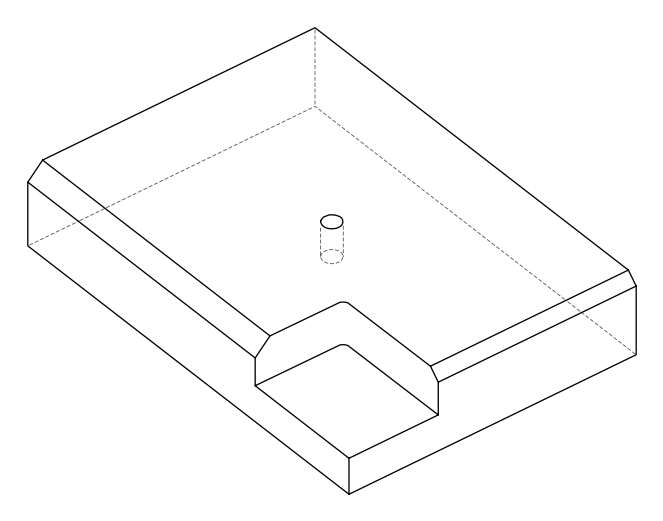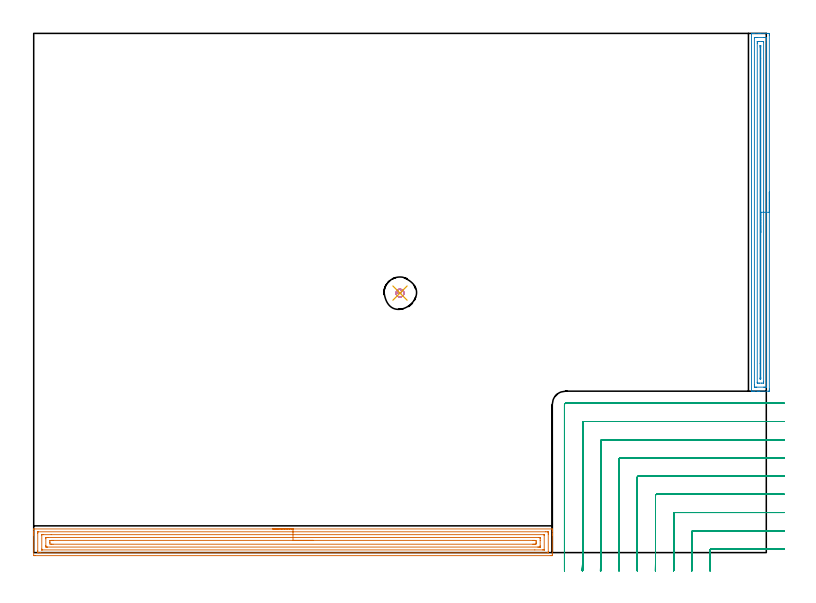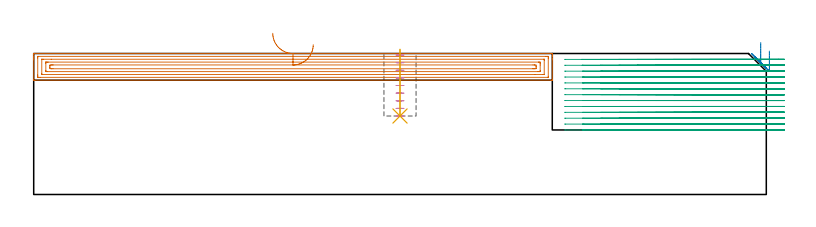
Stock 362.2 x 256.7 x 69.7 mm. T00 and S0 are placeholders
(PLAN: 5 operations, 2 tool changes, 48.2 min)
(1 AREA_MILL | FG_CHAMFER_SURFACE | UGT0205_001 | 10.52 min | 22933 mm3)
(2 AREA_MILL_1 | FG_CHAMFER_SURFACE_1 | UGT0205_001 | 5.82 min | 7057 mm3)
(3 MILL_CORNER_NOTCH_RECTANGULAR | CORNER_NOTCH_RECTANGULAR | NXT0201_011 | Follow Part, ap 3, ae 75% | 31.06 min | 317998 mm3)
(4 MILL_BLIND_HOLE_FROM_SOLID_MATERIAL | STEP1POCKET | NXT0201_011 | Spiral | 0.69 min | 6139 mm3)
(5 BORE_BLIND_HOLE | STEP1POCKET | UGT0332_074 | 0.13 min | 0 mm3)
(TOOL UGT0205_001 | Chamfer Mill 20 x 3 x 45 deg. | D20 FL50 Z2)
(TOOL NXT0201_011 | ENDMILL 12mm [2P460-1200-NA 1630] | D12 FL38 Z6)
(TOOL UGT0332_074 | 15.8 mm Rough Boring Bar | D15.8)
(OP 1 AREA_MILL)
G17 G21 G94 G90
T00 M6
G54
G17 G0 G90 X118.2 Y11.7 S1061 M3
G43 Z79.7 H0
G94 G1 X118.238 Z78.828 F250.
X118.352 Z77.963
X118.541 Z77.112
X118.803 Z76.28
X119.137 Z75.474
X119.54 Z74.7
X120.008 Z73.964
X120.54 Z73.272
X121.129 Z72.629
X121.772 Z72.04
X122.464 Z71.508
X123.2 Z71.04
X123.974 Z70.637
X124.78 Z70.303
X125.612 Z70.041
X126.464 Z69.852
X127.328 Z69.738
X128.2 Z69.7
X256.243
X256.39 Y11.694 Z69.693
X256.4 Y11.392 Z69.392
Y11.002 Z69.001
Y10.383 Z68.377
Y9.192 Z67.189
Y8.622 Z66.616
Y-1.063 Z56.934
X256.397 Y-1.351 Z56.646
X256.39 Y-1.492 Z56.505
X256.247 Y-1.499 Z56.499
X255.797 Y-1.5 Z56.5
X0.603
X0.149 Y-1.495 Z56.503
X0.01 Y-1.492 Z56.506
X0. Y-1.348 Z56.649
Y8.622 Z66.616
Y9.192 Z67.189
Y9.502 Z67.498
Y10.073 Z68.069
Y10.383 Z68.377
X0.001 Y11.393 Z69.393
X0.01 Y11.694 Z69.693
X0.157 Y11.7 Z69.7
X128.2
Y10.286 Z68.286
X253.218
X254.012 Y10.285 Z68.285
X254.112 Y10.284 Z68.284
X254.368 Y10.279 Z68.279
X254.39 Y10.196 Z68.196
X254.396 Y10.003 Z68.003
X254.399 Y9.502 Z67.502
X254.4 Y9.12 Z67.12
X254.399 Y0.317 Z58.317
X254.39 Y-0.066 Z57.934
X254.388 Y-0.08 Z57.92
X254.383 Y-0.082 Z57.918
X254.36 Y-0.084 Z57.916
X254.31 Y-0.085 Z57.915
X254.211 Y-0.086 Z57.914
X3.182
X2.388 Y-0.085 Z57.915
X2.288 Y-0.084 Z57.916
X2.032 Y-0.079 Z57.921
X2.01 Y0.004 Z58.004
X2.004 Y0.197 Z58.197
X2.001 Y0.698 Z58.698
X2. Y1.08 Z59.08
Y9.502 Z67.502
X2.001 Y9.883 Z67.883
X2.01 Y10.266 Z68.266
X2.012 Y10.28 Z68.28
X2.017 Y10.282 Z68.282
X2.04 Y10.284 Z68.284
X2.09 Y10.285 Z68.285
X2.189 Y10.286 Z68.286
X128.2
Y8.872 Z66.872
X252.228 Y8.871 Z66.871
X252.312 Y8.869 Z66.869
X252.378 Y8.866 Z66.866
X252.39 Y8.864 Z66.864
X252.394 Y8.84 Z66.84
X252.397 Y8.792 Z66.792
X252.399 Y8.622 Z66.622
X252.4 Y8.452 Z66.452
X252.399 Y1.41 Z59.41
X252.394 Y1.352 Z59.352
X252.39 Y1.336 Z59.336
X252.383 Y1.334 Z59.334
X252.354 Y1.331 Z59.331
X252.228 Y1.33 Z59.33
X251.589 Y1.329 Z59.329
X247.755
X4.172
X4.088 Y1.331 Z59.331
X4.022 Y1.334 Z59.334
X4.01 Y1.336 Z59.336
X4.006 Y1.36 Z59.36
X4.003 Y1.408 Z59.408
X4.001 Y1.578 Z59.578
X4. Y1.748 Z59.748
X4.001 Y8.79 Z66.79
X4.006 Y8.848 Z66.848
X4.01 Y8.864 Z66.864
X4.017 Y8.866 Z66.866
X4.046 Y8.869 Z66.869
X4.172 Y8.87 Z66.87
X4.811 Y8.871 Z66.871
X8.667
X128.2 Y8.872 Z66.872
Y7.457 Z65.457
X249.551
X249.84 Y7.456 Z65.456
X250.279 Y7.452 Z65.452
X250.373 Y7.45 Z65.45
X250.39 Y7.285 Z65.285
X250.399 Y6.904 Z64.904
X250.4 Y6.861 Z64.861
Y6.023 Z64.023
Y3.339 Z61.339
X250.398 Y2.92 Z60.92
X250.394 Y2.816 Z60.816
X250.39 Y2.765 Z60.765
X250.384 Y2.749 Z60.749
X250.356 Y2.748 Z60.748
X250.153 Y2.745 Z60.745
X249.551 Y2.743 Z60.743
X249.263
X6.849
X6.56 Y2.744 Z60.744
X6.121 Y2.748 Z60.748
X6.027 Y2.75 Z60.75
X6.01 Y2.915 Z60.915
X6.001 Y3.296 Z61.296
X6. Y3.339 Z61.339
Y6.861 Z64.861
X6.002 Y7.28 Z65.28
X6.006 Y7.384 Z65.384
X6.01 Y7.435 Z65.435
X6.016 Y7.451 Z65.451
X6.044 Y7.452 Z65.452
X6.247 Y7.455 Z65.455
X6.849 Y7.457 Z65.457
X7.137
X128.2
Y6.043 Z64.043
X246.874
X247.706 Y6.039 Z64.039
X247.766 Y6.036 Z64.036
X248.39 Y5.98 Z63.98
X248.398 Y5.357 Z63.357
X248.399 Y5.1 Z63.1
X248.396 Y4.478 Z62.478
X248.39 Y4.22 Z62.22
X247.823 Y4.163 Z62.163
X247.766 Y4.161 Z62.161
X246.937 Y4.157 Z62.157
X246.874
X9.526
X8.694 Y4.161 Z62.161
X8.634 Y4.164 Z62.164
X8.01 Y4.22 Z62.22
X8.002 Y4.843 Z62.843
X8.001 Y5.1 Z63.1
X8.004 Y5.722 Z63.722
X8.01 Y5.98 Z63.98
X8.577 Y6.037 Z64.037
X8.634 Y6.039 Z64.039
X9.463 Y6.043 Z64.043
X9.526
X128.2
X129.072 Z64.081
X129.936 Z64.195
X130.788 Z64.384
X131.62 Z64.646
X132.426 Z64.98
X133.2 Z65.383
X133.936 Z65.852
X134.628 Z66.383
X135.271 Z66.972
X135.86 Z67.615
X136.392 Z68.307
X136.86 Z69.043
X137.263 Z69.817
X137.597 Z70.623
X137.859 Z71.455
X138.048 Z72.307
X138.162 Z73.172
X138.2 Z74.043
G0 Z79.7
M5
M2
(OP 2 AREA_MILL_1)
G17 G21 G94 G90
T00 M6
G54
G17 G0 G90 X363.7 Y178.25 S1061 M3
G43 Z79.7 H0
Z70.9
G94 G1 Y178.212 Z70.028 F250.
Y178.098 Z69.164
Y177.909 Z68.312
Y177.647 Z67.48
Y177.313 Z66.674
Y176.91 Z65.9
Y176.442 Z65.164
Y175.91 Z64.472
Y175.321 Z63.829
Y174.678 Z63.24
Y173.986 Z62.708
Y173.25 Z62.24
Y172.476 Z61.837
Y171.67 Z61.503
Y170.838 Z61.241
Y169.986 Z61.052
Y169.122 Z60.938
Y168.25 Z60.9
Y80.846
X363.699 Y80.398 Z60.901
X363.695 Y79.959 Z60.903
X363.692 Y79.81 Z60.906
X363.262 Y79.8 Z61.335
X358.86 Z65.735
X358.279 Z66.318
X357.979 Z66.618
X356.218 Z68.376
X355.619 Z68.98
X355.338 Z69.261
X355.197 Y79.801 Z69.402
X354.906 Y79.81 Z69.693
X354.9 Y79.952 Z69.7
Y256.548
X354.906 Y256.69 Z69.693
X355.198 Y256.7 Z69.401
X355.619 Z68.98
X356.218 Z68.376
X358.279 Z66.318
X358.86 Z65.735
X359.298 Z65.298
X362.972 Z61.625
X363.262 Y256.697 Z61.335
X363.691 Y256.69 Z60.906
X363.695 Y256.541 Z60.903
X363.699 Y256.102 Z60.901
X363.7 Y255.659 Z60.9
Y168.25
X362.286 Z62.314
X362.285 Y81.983 Z62.315
X362.284 Y81.884 Z62.316
X362.282 Y81.835 Z62.318
X362.28 Y81.817 Z62.32
X362.254 Y81.81 Z62.346
X361.876 Y81.802 Z62.724
X361.501 Y81.801 Z63.099
X360.997 Y81.8 Z63.603
X357.475 Z67.125
X357.099 Y81.801 Z67.501
X356.592 Y81.803 Z68.009
X356.404 Y81.81 Z68.196
X356.321 Y81.828 Z68.279
X356.316 Y82.083 Z68.284
X356.315 Y82.182 Z68.285
X356.314 Y82.976 Z68.286
X356.315 Y254.517 Z68.285
X356.316 Y254.616 Z68.284
X356.318 Y254.665 Z68.282
X356.32 Y254.683 Z68.28
X356.346 Y254.69 Z68.254
X356.724 Y254.698 Z67.876
X357.099 Y254.699 Z67.501
X357.603 Y254.7 Z66.997
X361.125 Z63.475
X361.501 Y254.699 Z63.099
X362.008 Y254.697 Z62.592
X362.196 Y254.69 Z62.404
X362.279 Y254.672 Z62.321
X362.284 Y254.417 Z62.316
X362.285 Y254.318 Z62.315
X362.286 Y253.524 Z62.314
Y168.25
X360.872 Z63.728
X360.871 Y84.603 Z63.729
X360.869 Y83.965 Z63.731
X360.866 Y83.839 Z63.734
X360.865 Y83.815 Z63.735
X360.837 Y83.81 Z63.763
X360.781 Y83.803 Z63.819
X360.621 Y83.801 Z63.979
X359.903 Y83.8 Z64.697
X358.86 Z65.74
X358.142 Y83.801 Z66.458
X357.979 Y83.805 Z66.621
X357.817 Y83.81 Z66.783
X357.735 Y83.822 Z66.865
X357.732 Y83.881 Z66.868
X357.731 Y83.965 Z66.869
X357.729 Y84.219 Z66.871
Y251.897
X357.731 Y252.535 Z66.869
X357.734 Y252.661 Z66.866
X357.735 Y252.685 Z66.865
X357.763 Y252.69 Z66.837
X357.819 Y252.697 Z66.781
X357.979 Y252.699 Z66.621
X358.697 Y252.7 Z65.903
X359.74 Z64.86
X360.458 Y252.699 Z64.142
X360.621 Y252.695 Z63.979
X360.783 Y252.69 Z63.817
X360.865 Y252.678 Z63.735
X360.868 Y252.619 Z63.732
X360.869 Y252.535 Z63.731
X360.871 Y252.281 Z63.729
X360.872 Y168.25 Z63.728
X359.457 Z65.143
Y86.641
X359.456 Y86.322 Z65.144
X359.454 Y86.039 Z65.146
X359.45 Y85.877 Z65.15
X359.44 Y85.81 Z65.16
X359.397 Y85.807 Z65.203
X359.3 Y85.805 Z65.3
X359.203 Y85.807 Z65.397
X359.16 Y85.81 Z65.44
X359.15 Y85.878 Z65.45
X359.147 Y86.036 Z65.453
X359.144 Y86.353 Z65.456
X359.143 Y93.461 Z65.457
Y249.859
X359.144 Y250.145 Z65.456
X359.146 Y250.461 Z65.454
X359.15 Y250.622 Z65.45
X359.16 Y250.69 Z65.44
X359.203 Y250.693 Z65.397
X359.3 Y250.695 Z65.3
X359.397 Y250.693 Z65.203
X359.44 Y250.69 Z65.16
X359.45 Y250.622 Z65.15
X359.453 Y250.464 Z65.147
X359.456 Y250.146 Z65.144
X359.457 Y244.459 Z65.143
Y168.25
Y167.378 Z65.181
Y166.514 Z65.295
Y165.662 Z65.483
Y164.83 Z65.746
Y164.024 Z66.08
Y163.25 Z66.482
Y162.514 Z66.951
Y161.822 Z67.482
Y161.179 Z68.072
Y160.59 Z68.715
Y160.058 Z69.407
Y159.59 Z70.143
Y159.187 Z70.916
Y158.853 Z71.722
Y158.591 Z72.554
Y158.402 Z73.406
Y158.288 Z74.271
Y158.25 Z75.143
G0 Z79.7
M5
M2
(OP 3 MILL_CORNER_NOTCH_RECTANGULAR)
G17 G21 G94 G90
T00 M6
G54
G17 G0 G90 X371.2 Y1.805 S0 M3
G43 Z79.7 H1
Z66.792
G94 G1 X368.2 Y1.8 F250.
X368.072 F500.
X334.995
G3 X334.4 Y1.205 R0.6
G1 Y-4.472
G2 X334.384 Y-6. R72.
G1 X334.32 Y-8.999 F250.
G0 Z79.7
X371.2 Y10.806
Z66.792
G1 X368.2 Y10.8
X368.072 F500.
X325.995
G3 X325.4 Y10.205 R0.6
G1 Y-4.472
G2 X325.381 Y-6. R63.
G1 X325.309 Y-8.999 F250.
G0 Z79.7
X371.2 Y19.807
Z66.792
G1 X368.2 Y19.8
X368.072 F500.
X316.995
G3 X316.4 Y19.205 R0.6
G1 Y-4.472
G2 X316.378 Y-6. R54.
G1 X316.294 Y-8.999 F250.
G0 Z79.7
X371.2 Y28.809
Z66.792
G1 X368.2 Y28.8
X368.072 F500.
X307.995
G3 X307.4 Y28.204 R0.6
G1 Y-4.472
G2 X307.374 Y-6. R45.
G1 X307.272 Y-8.998 F250.
G0 Z79.7
X371.2 Y37.811
Z66.792
G1 X368.2 Y37.8
X368.072 F500.
X298.996
G3 X298.4 Y37.204 R0.6
G1 Y-4.472
G2 X298.368 Y-6. R36.
G1 X298.24 Y-8.997 F250.
G0 Z79.7
X371.2 Y46.815
Z66.792
G1 X368.2 Y46.8
X368.072 F500.
X289.996
G3 X289.4 Y46.204 R0.6
G1 Y-4.472
G2 X289.357 Y-6. R27.
G1 X289.187 Y-8.995 F250.
G0 Z79.7
X371.2 Y55.822
Z66.792
G1 X368.2 Y55.8
X368.072 F500.
X280.996
G3 X280.4 Y55.204 R0.6
G1 Y-4.472
G2 X280.335 Y-6. R18.
G1 X280.08 Y-8.989 F250.
G0 Z79.7
X371.2 Y64.844
Z66.792
G1 X368.2 Y64.801
X368.072 Y64.8 F500.
X271.996
G3 X271.4 Y64.204 R0.6
G1 Y-4.472
G2 X271.269 Y-6. R9.
G1 X270.76 Y-8.956 F250.
G0 Z79.7
X371.072 Y73.8
Z66.792
G1 X368.072
X262.997 F500.
G3 X262.4 Y73.203 R0.6
G1 Y-4.472
Y-7.472 F250.
G0 Z79.7
X371.2 Y1.8
Z63.885
G1 X368.2
X334.995 F500.
G3 X334.4 Y1.205 R0.6
G1 Y-5.334
G2 X334.397 Y-6. R72.
G1 X334.369 Y-9. F250.
G0 Z79.7
X371.2 Y10.8
Z63.885
G1 X368.2
X325.995 F500.
G3 X325.4 Y10.205 R0.6
G1 Y-5.334
G2 X325.396 Y-6. R63.
G1 X325.365 Y-9. F250.
G0 Z79.7
X371.2 Y19.8
Z63.885
G1 X368.2
X316.995 F500.
G3 X316.4 Y19.205 R0.6
G1 Y-5.334
G2 X316.396 Y-6. R54.
G1 X316.359 Y-9. F250.
G0 Z79.7
X371.2 Y28.8
Z63.885
G1 X368.2
X307.995 F500.
G3 X307.4 Y28.205 R0.6
G1 Y-5.334
G2 X307.395 Y-6. R45.
G1 X307.351 Y-9. F250.
G0 Z79.7
X371.2 Y37.8
Z63.885
G1 X368.2
X298.996 F500.
G3 X298.4 Y37.204 R0.6
G1 Y-5.334
G2 X298.394 Y-6. R36.
G1 X298.338 Y-8.999 F250.
G0 Z79.7
X371.2 Y46.8
Z63.885
G1 X368.2
X289.996 F500.
G3 X289.4 Y46.204 R0.6
G1 Y-5.334
G2 X289.392 Y-6. R27.
G1 X289.318 Y-8.999 F250.
G0 Z79.7
X371.2 Y55.8
Z63.885
G1 X368.2
X280.996 F500.
G3 X280.4 Y55.204 R0.6
G1 Y-5.334
G2 X280.388 Y-6. R18.
G1 X280.277 Y-8.998 F250.
G0 Z79.7
X371.2 Y64.8
Z63.885
G1 X368.2
X271.996 F500.
G3 X271.4 Y64.204 R0.6
G1 Y-5.334
G2 X271.375 Y-6. R9.
G1 X271.153 Y-8.992 F250.
G0 Z79.7
X371.2 Y73.8
Z63.885
G1 X368.2
X262.997 F500.
G3 X262.4 Y73.203 R0.6
G1 Y-5.334
Y-8.334 F250.
G0 Z79.7
X371.2 Y1.8
Z60.977
G1 X368.2
X334.995 F500.
G3 X334.4 Y1.205 R0.6
G1 Y-6.
Y-9. F250.
G0 Z79.7
X371.2 Y10.8
Z60.977
G1 X368.2
X325.995 F500.
G3 X325.4 Y10.205 R0.6
G1 Y-6.
Y-9. F250.
G0 Z79.7
X371.2 Y19.8
Z60.977
G1 X368.2
X316.995 F500.
G3 X316.4 Y19.205 R0.6
G1 Y-6.
Y-9. F250.
G0 Z79.7
X371.2 Y28.8
Z60.977
G1 X368.2
X307.995 F500.
G3 X307.4 Y28.205 R0.6
G1 Y-6.
Y-9. F250.
G0 Z79.7
X371.2 Y37.8
Z60.977
G1 X368.2
X298.996 F500.
G3 X298.4 Y37.204 R0.6
G1 Y-6.
Y-9. F250.
G0 Z79.7
X371.2 Y46.8
Z60.977
G1 X368.2
X289.996 F500.
G3 X289.4 Y46.204 R0.6
G1 Y-6.
Y-9. F250.
G0 Z79.7
X371.2 Y55.8
Z60.977
G1 X368.2
X280.996 F500.
G3 X280.4 Y55.204 R0.6
G1 Y-6.
Y-9. F250.
G0 Z79.7
X371.2 Y64.8
Z60.977
G1 X368.2
X271.996 F500.
G3 X271.4 Y64.204 R0.6
G1 Y-6.
Y-9. F250.
G0 Z79.7
X371.2 Y73.8
Z60.977
G1 X368.2
X262.997 F500.
G3 X262.4 Y73.203 R0.6
G1 Y-6.
Y-9. F250.
G0 Z79.7
X371.2 Y1.8
Z58.069
G1 X368.2
X334.995 F500.
G3 X334.4 Y1.205 R0.6
G1 Y-6.
Y-9. F250.
G0 Z79.7
X371.2 Y10.8
Z58.069
G1 X368.2
X325.995 F500.
G3 X325.4 Y10.205 R0.6
G1 Y-6.
Y-9. F250.
G0 Z79.7
X371.2 Y19.8
Z58.069
G1 X368.2
X316.995 F500.
G3 X316.4 Y19.205 R0.6
G1 Y-6.
Y-9. F250.
G0 Z79.7
X371.2 Y28.8
Z58.069
G1 X368.2
X307.996 F500.
G3 X307.4 Y28.204 R0.6
G1 Y-6.
Y-9. F250.
G0 Z79.7
X371.2 Y37.8
Z58.069
G1 X368.2
X298.996 F500.
G3 X298.4 Y37.204 R0.6
G1 Y-6.
Y-9. F250.
G0 Z79.7
X371.2 Y46.8
Z58.069
G1 X368.2
X289.996 F500.
G3 X289.4 Y46.204 R0.6
G1 Y-6.
Y-9. F250.
G0 Z79.7
X371.2 Y55.8
Z58.069
G1 X368.2
X280.996 F500.
G3 X280.4 Y55.204 R0.6
G1 Y-6.
Y-9. F250.
G0 Z79.7
X371.2 Y64.8
Z58.069
G1 X368.2
X271.996 F500.
G3 X271.4 Y64.204 R0.6
G1 Y-6.
Y-9. F250.
G0 Z79.7
X371.2 Y73.8
Z58.069
G1 X368.2
X262.997 F500.
G3 X262.4 Y73.203 R0.6
G1 Y-6.
Y-9. F250.
G0 Z79.7
X371.2 Y1.8
Z55.161
G1 X368.2
X334.995 F500.
G3 X334.4 Y1.205 R0.6
G1 Y-6.
Y-9. F250.
G0 Z79.7
X371.2 Y10.8
Z55.161
G1 X368.2
X325.995 F500.
G3 X325.4 Y10.205 R0.6
G1 Y-6.
Y-9. F250.
G0 Z79.7
X371.2 Y19.8
Z55.161
G1 X368.2
X316.995 F500.
G3 X316.4 Y19.205 R0.6
G1 Y-6.
Y-9. F250.
G0 Z79.7
X371.2 Y28.8
Z55.161
G1 X368.2
X307.995 F500.
G3 X307.4 Y28.205 R0.6
G1 Y-6.
Y-9. F250.
G0 Z79.7
X371.2 Y37.8
Z55.161
G1 X368.2
X298.996 F500.
G3 X298.4 Y37.204 R0.6
G1 Y-6.
Y-9. F250.
G0 Z79.7
X371.2 Y46.8
Z55.161
G1 X368.2
X289.996 F500.
G3 X289.4 Y46.204 R0.6
G1 Y-6.
Y-9. F250.
G0 Z79.7
X371.2 Y55.8
Z55.161
G1 X368.2
X280.996 F500.
G3 X280.4 Y55.204 R0.6
G1 Y-6.
Y-9. F250.
G0 Z79.7
X371.2 Y64.8
Z55.161
G1 X368.2
X271.996 F500.
G3 X271.4 Y64.204 R0.6
G1 Y-6.
Y-9. F250.
G0 Z79.7
X371.2 Y73.8
Z55.161
G1 X368.2
X262.997 F500.
G3 X262.4 Y73.203 R0.6
G1 Y-6.
Y-9. F250.
G0 Z79.7
X371.2 Y1.8
Z52.254
G1 X368.2
X334.995 F500.
G3 X334.4 Y1.205 R0.6
G1 Y-6.
Y-9. F250.
G0 Z79.7
X371.2 Y10.8
Z52.254
G1 X368.2
X325.995 F500.
G3 X325.4 Y10.205 R0.6
G1 Y-6.
Y-9. F250.
G0 Z79.7
X371.2 Y19.8
Z52.254
G1 X368.2
X316.995 F500.
G3 X316.4 Y19.205 R0.6
G1 Y-6.
Y-9. F250.
G0 Z79.7
X371.2 Y28.8
Z52.254
G1 X368.2
X307.995 F500.
G3 X307.4 Y28.205 R0.6
G1 Y-6.
Y-9. F250.
G0 Z79.7
X371.2 Y37.8
Z52.254
G1 X368.2
X298.996 F500.
G3 X298.4 Y37.204 R0.6
G1 Y-6.
Y-9. F250.
G0 Z79.7
X371.2 Y46.8
Z52.254
G1 X368.2
X289.996 F500.
G3 X289.4 Y46.204 R0.6
G1 Y-6.
Y-9. F250.
G0 Z79.7
X371.2 Y55.8
Z52.254
G1 X368.2
X280.996 F500.
G3 X280.4 Y55.204 R0.6
G1 Y-6.
Y-9. F250.
G0 Z79.7
X371.2 Y64.8
Z52.254
G1 X368.2
X271.996 F500.
G3 X271.4 Y64.204 R0.6
G1 Y-6.
Y-9. F250.
G0 Z79.7
X371.2 Y73.8
Z52.254
G1 X368.2
X262.997 F500.
G3 X262.4 Y73.203 R0.6
G1 Y-6.
Y-9. F250.
G0 Z79.7
X371.2 Y1.8
Z49.346
G1 X368.2
X334.995 F500.
G3 X334.4 Y1.205 R0.6
G1 Y-6.
Y-9. F250.
G0 Z79.7
X371.2 Y10.8
Z49.346
G1 X368.2
X325.995 F500.
G3 X325.4 Y10.205 R0.6
G1 Y-6.
Y-9. F250.
G0 Z79.7
X371.2 Y19.8
Z49.346
G1 X368.2
X316.995 F500.
G3 X316.4 Y19.205 R0.6
G1 Y-6.
Y-9. F250.
G0 Z79.7
X371.2 Y28.8
Z49.346
G1 X368.2
X307.995 F500.
G3 X307.4 Y28.205 R0.6
G1 Y-6.
Y-9. F250.
G0 Z79.7
X371.2 Y37.8
Z49.346
G1 X368.2
X298.996 F500.
G3 X298.4 Y37.204 R0.6
G1 Y-6.
Y-9. F250.
G0 Z79.7
X371.2 Y46.8
Z49.346
G1 X368.2
X289.996 F500.
G3 X289.4 Y46.204 R0.6
G1 Y-6.
Y-9. F250.
G0 Z79.7
X371.2 Y55.8
Z49.346
G1 X368.2
X280.996 F500.
G3 X280.4 Y55.204 R0.6
G1 Y-6.
Y-9. F250.
G0 Z79.7
X371.2 Y64.8
Z49.346
G1 X368.2
X271.996 F500.
G3 X271.4 Y64.204 R0.6
G1 Y-6.
Y-9. F250.
G0 Z79.7
X371.2 Y73.8
Z49.346
G1 X368.2
X262.997 F500.
G3 X262.4 Y73.203 R0.6
G1 Y-6.
Y-9. F250.
G0 Z79.7
X371.2 Y1.8
Z46.438
G1 X368.2
X334.995 F500.
G3 X334.4 Y1.205 R0.6
G1 Y-6.
Y-9. F250.
G0 Z79.7
X371.2 Y10.8
Z46.438
G1 X368.2
X325.995 F500.
G3 X325.4 Y10.205 R0.6
G1 Y-6.
Y-9. F250.
G0 Z79.7
X371.2 Y19.8
Z46.438
G1 X368.2
X316.995 F500.
G3 X316.4 Y19.205 R0.6
G1 Y-6.
Y-9. F250.
G0 Z79.7
X371.2 Y28.8
Z46.438
G1 X368.2
X307.995 F500.
G3 X307.4 Y28.205 R0.6
G1 Y-6.
Y-9. F250.
G0 Z79.7
X371.2 Y37.8
Z46.438
G1 X368.2
X298.996 F500.
G3 X298.4 Y37.204 R0.6
G1 Y-6.
Y-9. F250.
G0 Z79.7
X371.2 Y46.8
Z46.438
G1 X368.2
X289.996 F500.
G3 X289.4 Y46.204 R0.6
G1 Y-6.
Y-9. F250.
G0 Z79.7
X371.2 Y55.8
Z46.438
G1 X368.2
X280.996 F500.
G3 X280.4 Y55.204 R0.6
G1 Y-6.
Y-9. F250.
G0 Z79.7
X371.2 Y64.8
Z46.438
G1 X368.2
X271.996 F500.
G3 X271.4 Y64.204 R0.6
G1 Y-6.
Y-9. F250.
G0 Z79.7
X371.2 Y73.8
Z46.438
G1 X368.2
X262.997 F500.
G3 X262.4 Y73.203 R0.6
G1 Y-6.
Y-9. F250.
G0 Z79.7
X371.2 Y1.8
Z43.531
G1 X368.2
X334.995 F500.
G3 X334.4 Y1.205 R0.6
G1 Y-6.
Y-9. F250.
G0 Z79.7
X371.2 Y10.8
Z43.531
G1 X368.2
X325.995 F500.
G3 X325.4 Y10.205 R0.6
G1 Y-6.
Y-9. F250.
G0 Z79.7
X371.2 Y19.8
Z43.531
G1 X368.2
X316.995 F500.
G3 X316.4 Y19.205 R0.6
G1 Y-6.
Y-9. F250.
G0 Z79.7
X371.2 Y28.8
Z43.531
G1 X368.2
X307.995 F500.
G3 X307.4 Y28.205 R0.6
G1 Y-6.
Y-9. F250.
G0 Z79.7
X371.2 Y37.8
Z43.531
G1 X368.2
X298.996 F500.
G3 X298.4 Y37.204 R0.6
G1 Y-6.
Y-9. F250.
G0 Z79.7
X371.2 Y46.8
Z43.531
G1 X368.2
X289.996 F500.
G3 X289.4 Y46.204 R0.6
G1 Y-6.
Y-9. F250.
G0 Z79.7
X371.2 Y55.8
Z43.531
G1 X368.2
X280.996 F500.
G3 X280.4 Y55.204 R0.6
G1 Y-6.
Y-9. F250.
G0 Z79.7
X371.2 Y64.8
Z43.531
G1 X368.2
X271.996 F500.
G3 X271.4 Y64.204 R0.6
G1 Y-6.
Y-9. F250.
G0 Z79.7
X371.2 Y73.8
Z43.531
G1 X368.2
X262.997 F500.
G3 X262.4 Y73.203 R0.6
G1 Y-6.
Y-9. F250.
G0 Z79.7
X371.2 Y1.8
Z40.623
G1 X368.2
X334.995 F500.
G3 X334.4 Y1.205 R0.6
G1 Y-6.
Y-9. F250.
G0 Z79.7
X371.2 Y10.8
Z40.623
G1 X368.2
X325.995 F500.
G3 X325.4 Y10.205 R0.6
G1 Y-6.
Y-9. F250.
G0 Z79.7
X371.2 Y19.8
Z40.623
G1 X368.2
X316.995 F500.
G3 X316.4 Y19.205 R0.6
G1 Y-6.
Y-9. F250.
G0 Z79.7
X371.2 Y28.8
Z40.623
G1 X368.2
X307.995 F500.
G3 X307.4 Y28.205 R0.6
G1 Y-6.
Y-9. F250.
G0 Z79.7
X371.2 Y37.8
Z40.623
G1 X368.2
X298.996 F500.
G3 X298.4 Y37.204 R0.6
G1 Y-6.
Y-9. F250.
G0 Z79.7
X371.2 Y46.8
Z40.623
G1 X368.2
X289.996 F500.
G3 X289.4 Y46.204 R0.6
G1 Y-6.
Y-9. F250.
G0 Z79.7
X371.2 Y55.8
Z40.623
G1 X368.2
X280.996 F500.
G3 X280.4 Y55.204 R0.6
G1 Y-6.
Y-9. F250.
G0 Z79.7
X371.2 Y64.8
Z40.623
G1 X368.2
X271.996 F500.
G3 X271.4 Y64.204 R0.6
G1 Y-6.
Y-9. F250.
G0 Z79.7
X371.2 Y73.8
Z40.623
G1 X368.2
X262.997 F500.
G3 X262.4 Y73.203 R0.6
G1 Y-6.
Y-9. F250.
G0 Z79.7
X371.2 Y1.8
Z37.715
G1 X368.2
X334.995 F500.
G3 X334.4 Y1.205 R0.6
G1 Y-6.
Y-9. F250.
G0 Z79.7
X371.2 Y10.8
Z37.715
G1 X368.2
X325.995 F500.
G3 X325.4 Y10.205 R0.6
G1 Y-6.
Y-9. F250.
G0 Z79.7
X371.2 Y19.8
Z37.715
G1 X368.2
X316.995 F500.
G3 X316.4 Y19.205 R0.6
G1 Y-6.
Y-9. F250.
G0 Z79.7
X371.2 Y28.8
Z37.715
G1 X368.2
X307.995 F500.
G3 X307.4 Y28.205 R0.6
G1 Y-6.
Y-9. F250.
G0 Z79.7
X371.2 Y37.8
Z37.715
G1 X368.2
X298.996 F500.
G3 X298.4 Y37.204 R0.6
G1 Y-6.
Y-9. F250.
G0 Z79.7
X371.2 Y46.8
Z37.715
G1 X368.2
X289.996 F500.
G3 X289.4 Y46.204 R0.6
G1 Y-6.
Y-9. F250.
G0 Z79.7
X371.2 Y55.8
Z37.715
G1 X368.2
X280.996 F500.
G3 X280.4 Y55.204 R0.6
G1 Y-6.
Y-9. F250.
G0 Z79.7
X371.2 Y64.8
Z37.715
G1 X368.2
X271.996 F500.
G3 X271.4 Y64.204 R0.6
G1 Y-6.
Y-9. F250.
G0 Z79.7
X371.2 Y73.8
Z37.715
G1 X368.2
X262.997 F500.
G3 X262.4 Y73.203 R0.6
G1 Y-6.
Y-9. F250.
G0 Z79.7
X371.2 Y1.8
Z34.808
G1 X368.2
X334.995 F500.
G3 X334.4 Y1.205 R0.6
G1 Y-6.
Y-9. F250.
G0 Z79.7
X371.2 Y10.8
Z34.808
G1 X368.2
X325.995 F500.
G3 X325.4 Y10.205 R0.6
G1 Y-6.
Y-9. F250.
G0 Z79.7
X371.2 Y19.8
Z34.808
G1 X368.2
X316.995 F500.
G3 X316.4 Y19.205 R0.6
G1 Y-6.
Y-9. F250.
G0 Z79.7
X371.2 Y28.8
Z34.808
G1 X368.2
X307.995 F500.
G3 X307.4 Y28.205 R0.6
G1 Y-6.
Y-9. F250.
G0 Z79.7
X371.2 Y37.8
Z34.808
G1 X368.2
X298.996 F500.
G3 X298.4 Y37.204 R0.6
G1 Y-6.
Y-9. F250.
G0 Z79.7
X371.2 Y46.8
Z34.808
G1 X368.2
X289.996 F500.
G3 X289.4 Y46.204 R0.6
G1 Y-6.
Y-9. F250.
G0 Z79.7
X371.2 Y55.8
Z34.808
G1 X368.2
X280.996 F500.
G3 X280.4 Y55.204 R0.6
G1 Y-6.
Y-9. F250.
G0 Z79.7
X371.2 Y64.8
Z34.808
G1 X368.2
X271.996 F500.
G3 X271.4 Y64.204 R0.6
G1 Y-6.
Y-9. F250.
G0 Z79.7
X371.2 Y73.8
Z34.808
G1 X368.2
X262.997 F500.
G3 X262.4 Y73.203 R0.6
G1 Y-6.
Y-9. F250.
G0 Z79.7
X371.2 Y1.8
Z31.9
G1 X368.2
X334.995 F500.
G3 X334.4 Y1.205 R0.6
G1 Y-6.
Y-9. F250.
G0 Z79.7
X371.2 Y10.8
Z31.9
G1 X368.2
X325.995 F500.
G3 X325.4 Y10.205 R0.6
G1 Y-6.
Y-9. F250.
G0 Z79.7
X371.2 Y19.8
Z31.9
G1 X368.2
X316.995 F500.
G3 X316.4 Y19.205 R0.6
G1 Y-6.
Y-9. F250.
G0 Z79.7
X371.2 Y28.8
Z31.9
G1 X368.2
X307.995 F500.
G3 X307.4 Y28.205 R0.6
G1 Y-6.
Y-9. F250.
G0 Z79.7
X371.2 Y37.8
Z31.9
G1 X368.2
X298.996 F500.
G3 X298.4 Y37.204 R0.6
G1 Y-6.
Y-9. F250.
G0 Z79.7
X371.2 Y46.8
Z31.9
G1 X368.2
X289.996 F500.
G3 X289.4 Y46.204 R0.6
G1 Y-6.
Y-9. F250.
G0 Z79.7
X371.2 Y55.8
Z31.9
G1 X368.2
X280.996 F500.
G3 X280.4 Y55.204 R0.6
G1 Y-6.
Y-9. F250.
G0 Z79.7
X371.2 Y64.8
Z31.9
G1 X368.2
X271.996 F500.
G3 X271.4 Y64.204 R0.6
G1 Y-6.
Y-9. F250.
G0 Z79.7
X371.2 Y73.8
Z31.9
G1 X368.2
X262.997 F500.
G3 X262.4 Y73.203 R0.6
G1 Y-6.
Y-9. F250.
G0 Z79.7
M5
M2
(OP 4 MILL_BLIND_HOLE_FROM_SOLID_MATERIAL)
G17 G21 G94 G90
T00 M6
G54
G17 G0 G90 X181.1 Y128.3 S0 M3
G43 Z79.7 H1
Z68.933
G94 G3 X181.841 Y129.509 R0.832 F250.
X180.215 Y130.037 R1.209
X179.363 Y127.415 R1.95
X180.215 Y130.037 R-1.95
X179.789 Y128.726 R0.975
X181.1 Y128.3 R0.975
G0 Z65.167
G3 X181.841 Y129.509 R0.832
X180.215 Y130.037 R1.209
X179.363 Y127.415 R1.95
X180.215 Y130.037 R-1.95
X179.789 Y128.726 R0.975
X181.1 Y128.3 R0.975
G0 Z61.4
G3 X181.841 Y129.509 R0.832
X180.215 Y130.037 R1.209
X179.363 Y127.415 R1.95
X180.215 Y130.037 R-1.95
X179.789 Y128.726 R0.975
X181.1 Y128.3 R0.975
G0 Z57.633
G3 X181.841 Y129.509 R0.832
X180.215 Y130.037 R1.209
X179.363 Y127.415 R1.95
X180.215 Y130.037 R-1.95
X179.789 Y128.726 R0.975
X181.1 Y128.3 R0.975
G0 Z53.867
G3 X181.841 Y129.509 R0.832
X180.215 Y130.037 R1.209
X179.363 Y127.415 R1.95
X180.215 Y130.037 R-1.95
X179.789 Y128.726 R0.975
X181.1 Y128.3 R0.975
G0 Z50.1
G3 X181.841 Y129.509 R0.832
X180.215 Y130.037 R1.209
X179.363 Y127.415 R1.95
X180.215 Y130.037 R-1.95
X179.789 Y128.726 R0.975
X181.1 Y128.3 R0.975
G0 Z46.333
G3 X181.841 Y129.509 R0.832
X180.215 Y130.037 R1.209
X179.363 Y127.415 R1.95
X180.215 Y130.037 R-1.95
X179.789 Y128.726 R0.975
X181.1 Y128.3 R0.975
G0 Z42.567
G3 X181.841 Y129.509 R0.832
X180.215 Y130.037 R1.209
X179.363 Y127.415 R1.95
X180.215 Y130.037 R-1.95
X179.789 Y128.726 R0.975
X181.1 Y128.3 R0.975
G0 Z38.8
G3 X181.841 Y129.509 R0.832
X180.215 Y130.037 R1.209
X179.363 Y127.415 R1.95
X180.215 Y130.037 R-1.95
X179.789 Y128.726 R0.975
X181.1 Y128.3 R0.975
G0 Z79.7
M5
M2
(OP 5 BORE_BLIND_HOLE)
G17 G21 G94 G90
T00 M6
G54
G17 G0 G90 X181.1 Y128.3 S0 M3
G43 Z79.7 H0
G94 G85 G98 Z38.8 F250. R71.7
G80
M5
M2
